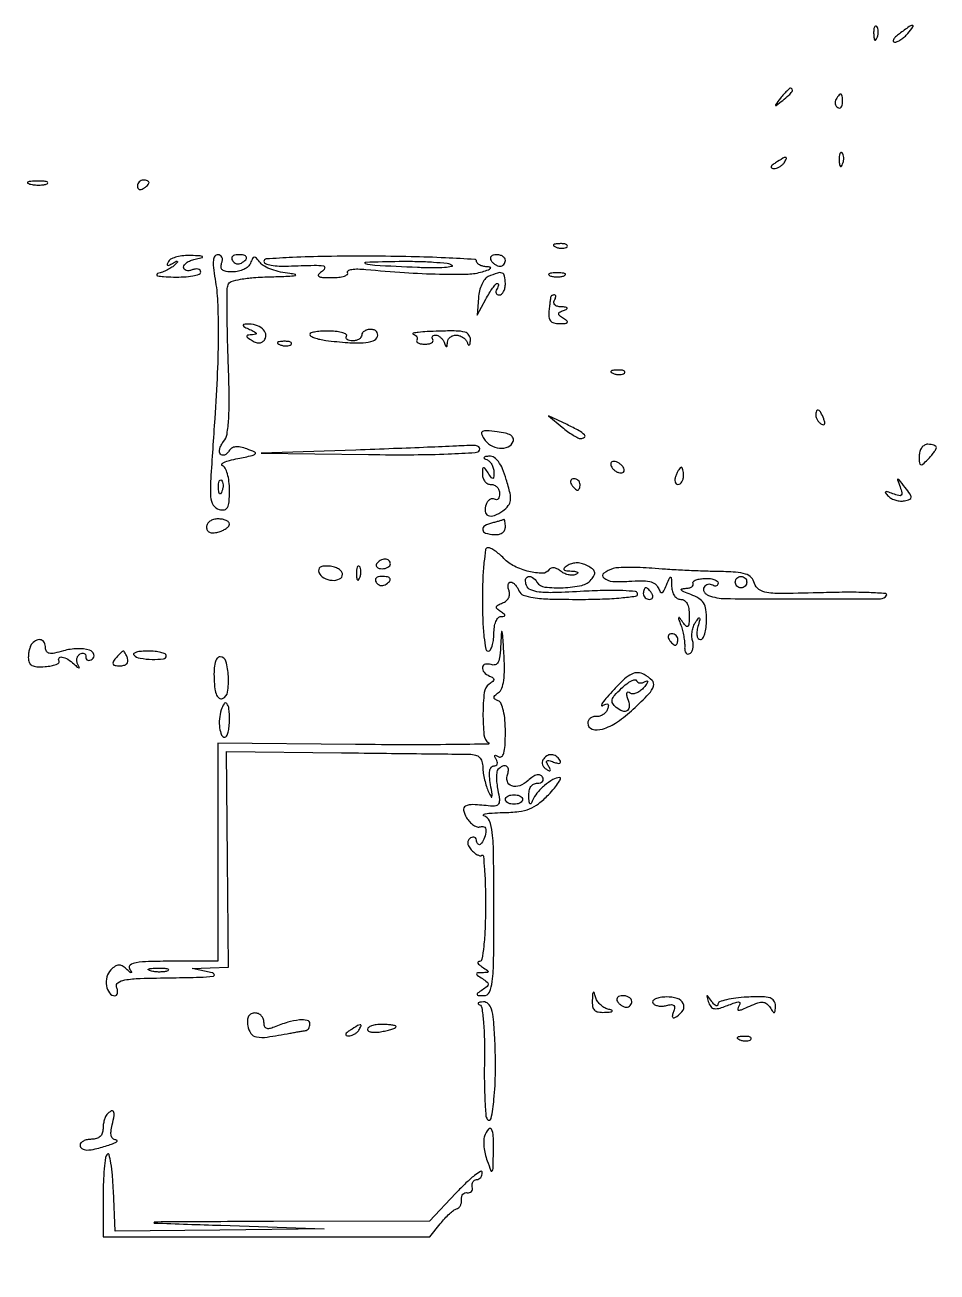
# Model space of a CAD drawing. Extents: x 73 to 574, y 12 to 350.
# Drawn here: x 166.4 to 325.1, y 132.9 to 350 of the extents above; entities that cross this region are included whole.
import ezdxf

# ---------------------------------------------------------------- set-up
doc = ezdxf.new("R2010")
doc.units = 0
doc.header["$MEASUREMENT"] = 0

msp = doc.modelspace()

# ---------------------------------------------------------------- linework, layer by layer
msp.add_lwpolyline([(447.55126, 36.887076, -0.000003), (421.853007, 36.721675, -0.000138)], format="xyb")
for points in [[(314.078947, 348.416667, 0.018894), (314.137993, 347.670344, 0.168741), (314.279315, 347.37858, 0.470617), (314.461564, 347.395823, 0.054073), (314.683114, 347.8125, 0.051402), (314.839148, 348.359369, 0.05415), (314.876576, 348.916927, 0.060344), (314.797407, 349.402231, 0.126455), (314.604167, 349.729167, 0.296942), (314.385309, 349.77538, 0.208169), (314.200665, 349.592839, 0.077125), (314.089945, 349.112848, 0.028489)], [(318.55887, 348.468197, 0.02471), (317.88326, 347.902629, 0.072188), (317.501874, 347.431283, 0.229769), (317.477506, 347.143477, 0.310313), (317.686426, 347, 0.103938), (318.183912, 347.104545, 0.040259), (318.806871, 347.440625, 0.037668), (319.444721, 347.926037, 0.038084), (320, 348.5, 0.014927), (320.919396, 349.677627, 0.622044), (320.804062, 349.899208, 0.15118), (320.250767, 349.714529, 0.00633)], [(297.872445, 337.25, 0.001576), (296.99236, 336.120493, 0.377591), (297, 336, 0.377591), (297.120493, 335.99236, 0.001576), (298.25, 336.872445, 0.017685), (299.306759, 337.76332, 0.065617), (299.869516, 338.426111, 0.241985), (299.90695, 338.806605, 0.307699), (299.622445, 339, 0.184603), (299.410139, 338.91885, 0.013803), (298.952641, 338.485937, 0.017649), (298.425681, 337.920402, 0.012436)], [(307.542705, 337.069098, 0.090093), (307.387618, 336.673795, 0.095385), (307.385962, 336.257398, 0.099739), (307.536973, 335.88478, 0.108766), (307.817021, 335.613087, 0.158515), (308.139071, 335.534562, 0.191218), (308.417083, 335.669932, 0.126631), (308.605052, 336.024148, 0.059057), (308.666667, 336.543989, 0.019984), (308.623697, 337.618676, 0.269722), (308.40792, 337.929499, 0.350126), (308.086603, 337.852054, 0.02679)], [(297, 326, 0.027275), (296.445888, 325.597454, 0.147021), (296.239151, 325.292684, 0.37991), (296.327599, 325.095709, 0.102799), (296.690983, 325.015313, 0.074131), (297.192374, 325.083483, 0.053889), (297.713662, 325.298248, 0.054031), (298.175433, 325.618541, 0.075854), (298.5, 326, 0.034464), (298.886554, 326.734105, 0.541951), (298.758161, 326.931144, 0.136158), (298.281145, 326.798791, 0.008108)], [(308.078947, 326.416667, 0.018894), (308.137993, 325.670344, 0.168741), (308.279315, 325.37858, 0.470617), (308.461564, 325.395823, 0.054073), (308.683114, 325.8125, 0.051402), (308.839148, 326.359369, 0.05415), (308.876576, 326.916927, 0.060344), (308.797407, 327.402231, 0.126455), (308.604167, 327.729167, 0.296942), (308.385309, 327.77538, 0.208169), (308.200665, 327.592839, 0.077125), (308.089945, 327.112848, 0.028489)], [(167.269032, 322.307009, 0.037336), (168.036634, 322.167106, 0.029507), (168.880008, 322.127736, 0.030339), (169.671085, 322.185595, 0.06278), (170.269032, 322.344063, 0.31318), (170.386009, 322.52287, 0.333666), (170.257153, 322.684921, 0.052471), (169.580113, 322.787295, 0.014395), (168.5, 322.805051, 0.012823), (167.431793, 322.764444, 0.080377), (166.900903, 322.643467, 0.597527), (166.883358, 322.48334, 0.087174)], [(186, 321.940983, 0.108972), (186.078288, 321.586039, 0.182303), (186.29375, 321.3746, 0.161196), (186.6179, 321.343488, 0.082592), (187, 321.5, 0.029505), (187.382774, 321.768994, 0.035638), (187.70625, 322.066025, 0.038439), (187.934461, 322.34829, 0.151918), (188, 322.559017, 0.210953), (187.92554, 322.727648, 0.081139), (187.70625, 322.870461, 0.061769), (187.382849, 322.967655, 0.042167), (187, 323, 0.105053), (186.618444, 322.918938, 0.099167), (186.29375, 322.688914, 0.09642), (186.076123, 322.345238, 0.093332)], [(258.8125, 311.316886, 0.051402), (259.359369, 311.160852, 0.05415), (259.916927, 311.123424, 0.060344), (260.402231, 311.202593, 0.126455), (260.729167, 311.395833, 0.296942), (260.77538, 311.614691, 0.208169), (260.592839, 311.799335, 0.077125), (260.112848, 311.910055, 0.028489), (259.416667, 311.921053, 0.018894), (258.670344, 311.862007, 0.168741), (258.37858, 311.720685, 0.470617), (258.395823, 311.538436, 0.054073)], [(191.404508, 308.845492, 0.035175), (191.151407, 308.363165, 0.396831), (191.217691, 308.177327, 0.231975), (191.480387, 308.172925, 0.019824), (192.095492, 308.492196, -0.007879), (192.74624, 308.849949, -0.265393), (192.916808, 308.844501, -0.463519), (192.935556, 308.722078, -0.011268), (192.5, 308.243769, -0.057759), (191.97508, 307.806795, -0.026764), (191.20625, 307.361149, -0.026082), (190.339049, 306.974245, -0.032874), (189.5, 306.713066, 0.330947), (189.342225, 306.524047, 0.368813), (189.482812, 306.33924, 0.037507), (190.54025, 306.191498, 0.009856), (192.25, 306.116001, 0.019198), (194.07078, 306.141447, 0.031321), (195.604688, 306.318606, 0.032948), (196.729355, 306.597982, 0.326249), (197, 306.968615, 0.184534), (196.877514, 307.289193, 0.147206), (196.559375, 307.483616, 0.100118), (196.074366, 307.511135, 0.055937), (195.5, 307.361626, -0.060408), (194.925859, 307.217627, -0.106335), (194.440625, 307.259853, -0.1502), (194.121942, 307.476405, -0.17057), (194, 307.82346, -0.182978), (194.162415, 308.252412, -0.067082), (194.660937, 308.683453, -0.055225), (195.388892, 309.051973, -0.042027), (196.25, 309.294267, 0.012726), (197.261499, 309.515925, 0.668154), (197.283686, 309.661201, 0.121714), (196.894299, 309.782528, 0.004291), (195.309017, 309.863818, 0.034273), (194.035215, 309.830861, 0.040206), (192.845787, 309.62086, 0.044378), (191.89596, 309.280781, 0.147226)], [(199.493482, 305.75, -0.032481), (199.921855, 301.85456, -0.011745), (200.039363, 296.286097, -0.010228), (199.883356, 289.458263, -0.006457), (199.435524, 281.5, 0.001296), (198.733558, 270.965254, 0.028259), (198.710541, 267.871252, 0.127887), (199.162529, 266.427792, 0.191586), (200.213606, 265.654392, 0.103016), (201.12067, 265.608572, 0.235936), (201.663731, 265.994822, 0.107177), (201.936284, 266.958506, 0.015523), (202, 269.010286, 0.029601), (201.91002, 270.528832, 0.041497), (201.638491, 271.859332, 0.048093), (201.239201, 272.857942, 0.188452), (200.75, 273.288543, -0.487928), (200.670258, 273.534374, -0.138172), (201.030204, 273.838767, -0.042468), (202.020001, 274.191661, -0.015852), (203.459204, 274.522415, 0.004131), (205.954022, 275.034518, 0.151061), (206.457545, 275.316546, 0.516894), (206.396968, 275.625245, 0.017144), (205.03755, 276.181813, 0.035642), (203.916495, 276.507894, 0.082448), (203.043407, 276.549207, 0.112868), (202.378298, 276.312417, 0.113081), (201.882719, 275.810235, -0.065001), (201.534908, 275.383101, -0.099452), (201.131394, 275.130495, -0.129072), (200.738485, 275.089344, -0.159591), (200.411872, 275.254794, -0.181679), (200.239502, 275.634683, -0.079335), (200.291037, 276.194389, -0.063474), (200.546822, 276.840535, -0.047288), (200.979107, 277.474826, 0.13448), (201.568701, 278.776278, 0.024744), (201.856958, 281.421718, 0.018307), (201.944943, 285.340916, 0.005595), (201.794638, 291.268082, -0.003447), (201.652566, 296.058669, -0.00498), (201.598357, 300.295419, -0.002677), (201.607369, 303.873259, -0.078631), (201.756363, 304.76909, -0.236766), (202.308801, 305.32007, -0.034144), (203.898877, 305.727515, -0.028024), (206.206075, 306.021062, -0.011767), (209.333333, 306.168103, 0.004038), (212.17479, 306.257721, 0.033181), (213.462347, 306.394641, 0.810186), (213.468135, 306.552402, 0.037565), (212.5, 306.71912, -0.030786), (210.885773, 306.974641, -0.032362), (209.342553, 307.423825, -0.034228), (208.073522, 307.98503, -0.108581), (207.368267, 308.580407, 0.019281), (206.699106, 309.388014, 0.220994), (206.329298, 309.546691, 0.272193), (206.019098, 309.351699, 0.027931), (205.649652, 308.52939, -0.122106), (205.241033, 307.944019, -0.064683), (204.500791, 307.449258, -0.058391), (203.562487, 307.113805, -0.056736), (202.56277, 307, -0.032331), (201.405341, 307.07492, -0.133997), (200.764909, 307.34244, -0.22064), (200.524785, 307.810071, -0.101968), (200.638374, 308.5, 0.072361), (200.768764, 309.077833, 0.123503), (200.68636, 309.562845, 0.154797), (200.406471, 309.881185, 0.136445), (199.979181, 310, 0.241367), (199.45939, 309.733557, 0.128109), (199.191951, 309.041199, 0.05783), (199.194136, 307.787569, 0.014299)], [(202.510081, 308.983688, 0.090427), (202.820631, 308.639411, 0.095498), (203.22714, 308.434921, 0.099685), (203.665803, 308.401101, 0.108373), (204.069098, 308.542705, 0.050477), (204.838655, 309.13314, 0.315493), (204.933879, 309.592818, 0.25701), (204.519563, 309.914842, 0.039415), (203.440983, 310, 0.067432), (202.890269, 309.925389, 0.140899), (202.524436, 309.701458, 0.190788), (202.397824, 309.36964, 0.136093)], [(208, 308.824307, 0.315822), (208.258302, 308.45616, 0.039894), (209.248437, 308.184884, 0.03521), (210.620983, 308.023169, 0.021619), (212.25, 308.017208, -0.003556), (216.739439, 308.162984, -0.050152), (218.343633, 308.042648, -0.494211), (218.554963, 307.634422, -0.140091), (218, 307, 0.076039), (217.481508, 306.540159, 0.472557), (217.539651, 306.236882, 0.11317), (218.178321, 306.057997, 0.010771), (219.809017, 306.015313, 0.025933), (221.039727, 306.073479, 0.0535), (221.981733, 306.270305, 0.098399), (222.504909, 306.562292, 0.370466), (222.558791, 306.904874, -0.428273), (222.641532, 307.221368, -0.085156), (223.259223, 307.43703, -0.045171), (224.341475, 307.519142, -0.020965), (225.749774, 307.439518, 0.008329), (232.463997, 306.889435, 0.011352), (238.532271, 306.632071, 0.010728), (243.507794, 306.640887, 0.068058), (246, 307.040863, 0.011234), (247.057689, 307.388448, 0.129041), (247.416875, 307.632412, 0.564213), (247.359639, 307.811163, 0.044187), (246.75, 307.90032, -0.045693), (246.080238, 308.000327, -0.063362), (245.514062, 308.21739, -0.080678), (245.130474, 308.511219, -0.191316), (245, 308.839729, 0.397723), (244.677297, 309.181245, 0.002007), (239.565625, 309.450444, 0.007084), (233.593694, 309.65616, 0.004254), (226.5, 309.739565, 0.004029), (218.797547, 309.702523, 0.009142), (212.976412, 309.521135, 0.004015), (208.406405, 309.25824, 0.395159)], [(240.703113, 308.204648, -0.671236), (240.654533, 307.934182, -0.034442), (239.436898, 307.760233, -0.020334), (237.38714, 307.693843, -0.009225), (234.703113, 307.765619, -0.001811), (227.313916, 308.126555, -0.068502), (225.678743, 308.439709, -0.836604), (225.720877, 308.721261, -0.003453), (231.5, 308.848505, -0.009058), (234.651872, 308.839024, -0.012181), (237.503415, 308.709231, -0.009338), (239.858804, 308.50018, -0.115257)], [(247.5, 309, 0.06081), (247.806203, 308.617485, 0.051032), (248.2129, 308.29375, 0.053229), (248.653442, 308.073302, 0.089642), (249.059017, 308, 0.105429), (249.418051, 308.076556, 0.099231), (249.723586, 308.29375, 0.096318), (249.928382, 308.618268, 0.092995), (250, 309, 0.153634), (249.879982, 309.381379, 0.097988), (249.542039, 309.70625, 0.080552), (249.037096, 309.925455, 0.062283), (248.440983, 310, 0.066118), (247.889346, 309.926733, 0.138808), (247.521475, 309.70625, 0.191142), (247.392057, 309.379648, 0.139169)], [(247, 306.179715, 0.126794), (246.410591, 305.705314, 0.052386), (245.883562, 304.818416, 0.047319), (245.491112, 303.698036, 0.044453), (245.305742, 302.5), (245.111484, 299.5), (246.587679, 302.25, -0.013892), (247.191548, 303.303621, -0.020343), (247.785072, 304.192187, -0.016402), (248.313982, 304.870348, -0.222469), (248.590954, 305, -0.271195), (248.737211, 304.914375, -0.151698), (248.781657, 304.70625, -0.079094), (248.69982, 304.38382, -0.036805), (248.5, 304, 0.082592), (248.343488, 303.6179, 0.161196), (248.3746, 303.29375, 0.182303), (248.586039, 303.078288, 0.108972), (248.940983, 303, 0.182172), (249.345219, 303.152336, 0.09101), (249.688914, 303.5875, 0.070927), (249.92177, 304.234725, 0.050979), (250, 305, 0.050412), (249.871686, 306.269411, 0.253919), (249.428657, 306.79667, 0.177347), (248.609689, 306.816018, 0.024515)], [(257.75, 306.337719, 0.057986), (258.320008, 306.181385, 0.037979), (259, 306.12966, 0.037979), (259.679992, 306.181385, 0.057986), (260.25, 306.337719, 0.174857), (260.459382, 306.525001, 0.447206), (260.398438, 306.693942, 0.078554), (259.89144, 306.810911, 0.017491), (259, 306.842105, 0.017491), (258.10856, 306.810911, 0.078554), (257.601562, 306.693942, 0.447206), (257.540618, 306.525001, 0.174857)], [(257.916667, 302.75, 0.045536), (257.874711, 302.571408, 0.001839), (257.784508, 301.9125, 0.003211), (257.685448, 301.130172, 0.002268), (257.583786, 300.25, 0.048523), (257.569109, 299.161967, 0.152049), (257.840807, 298.491993, 0.16473), (258.427807, 298.126248, 0.05958), (259.417119, 298.015313, 0.015042), (260.425348, 298.053073, 0.207177), (260.743142, 298.216944, 0.410289), (260.719909, 298.467231, 0.033717), (260.136847, 298.894262, -0.022213), (259.426195, 299.390051, -0.233412), (259.273695, 299.69893, -0.275386), (259.436975, 299.972905, -0.029355), (260.136847, 300.300002, 0.028247), (260.681779, 300.553215, 0.453181), (260.722535, 300.728591, 0.215275), (260.488828, 300.863667, 0.014095), (259.690983, 300.921053, -0.056904), (259.042692, 301.023878, -0.116801), (258.594912, 301.270559, -0.179435), (258.416012, 301.614511, -0.171169), (258.5, 302, 0.039193), (258.69748, 302.383783, 0.084685), (258.772275, 302.70625, 0.160287), (258.717196, 302.914201, 0.253746), (258.559017, 303, 0.041867), (258.338955, 302.981541, 0.050991), (258.139732, 302.926562, 0.059298), (257.988427, 302.845933, 0.161629)], [(205.5, 297, -0.014773), (206.360658, 296.599645, -0.156051), (206.634175, 296.332, -0.482552), (206.551391, 296.142846, -0.05056), (206, 296.054972, 0.014524), (205.153238, 295.981929, 0.373485), (205.00921, 295.824451, 0.254286), (205.1261, 295.59552, 0.009199), (205.973607, 295.037474, 0.057254), (206.657539, 294.707506, 0.111317), (207.256864, 294.639243, 0.131273), (207.761876, 294.834751, 0.097003), (208.17082, 295.276393, 0.20474), (208.313784, 296.224402, 0.156931), (207.746325, 297.118459, 0.10894), (206.539914, 297.741792, 0.074264), (205, 297.914402, 0.051935), (204.464625, 297.838733, 0.491407), (204.384577, 297.656114, 0.152377), (204.658129, 297.391929, 0.014925)], [(216, 296.119131, 0.270533), (216.167103, 295.832894, 0.038629), (216.807813, 295.533806, 0.03519), (217.696323, 295.269465, 0.022999), (218.75, 295.085523, 0.012613), (222.613969, 294.691529, 0.037564), (225.272654, 294.688078, 0.058953), (226.994849, 295.022084, 0.237101), (227.738155, 295.75, 0.125745), (227.776334, 296.225758, 0.144937), (227.575687, 296.632812, 0.125127), (227.155725, 296.905561, 0.081941), (226.583333, 297, 0.061282), (225.977885, 296.925514, 0.079792), (225.465104, 296.70625, 0.097575), (225.121837, 296.381393, 0.155847), (225, 296, -0.153634), (224.879982, 295.618621, -0.097988), (224.542039, 295.29375, -0.080552), (224.037096, 295.074545, -0.062283), (223.440983, 295, -0.051178), (222.878795, 295.057694, -0.111218), (222.485815, 295.236052, -0.186029), (222.322325, 295.499531, -0.18742), (222.378606, 295.80358, 0.402972), (222.310746, 296.118011, 0.073838), (221.719556, 296.399732, 0.044738), (220.721787, 296.61018, 0.022533), (219.437623, 296.704603, 0.018695), (218.119873, 296.692681, 0.030575), (217.009802, 296.572815, 0.031688), (216.19318, 296.379843, 0.330112)], [(233.961742, 296.179419, -0.073011), (234.330879, 295.993063, -0.106864), (234.576674, 295.726348, -0.130574), (234.661266, 295.42306, -0.142426), (234.579649, 295.128876, 0.273956), (234.574678, 294.864227, 0.150296), (234.818343, 294.634286, 0.078248), (235.319411, 294.478246, 0.036445), (236, 294.428571, 0.041231), (236.6766, 294.484461, 0.0894), (237.166151, 294.659375, 0.166626), (237.392066, 294.917425, 0.240072), (237.367564, 295.214286, -0.101891), (237.258073, 295.51378, -0.178126), (237.311218, 295.769196, -0.166939), (237.521941, 295.940394, -0.088088), (237.85765, 296, -0.111184), (238.268252, 295.907552, -0.064692), (238.69489, 295.632812, -0.05974), (239.072143, 295.227966, -0.061896), (239.337719, 294.75, 0.009076), (239.617987, 294.090194, 0.295955), (239.757018, 294, 0.382689), (239.864758, 294.096611, 0.011437), (239.921053, 294.75, -0.110032), (240.05939, 295.227027, -0.093567), (240.392955, 295.632812, -0.088627), (240.869669, 295.905373, -0.085859), (241.416667, 296, -0.080074), (241.995939, 295.906632, -0.064399), (242.565351, 295.632812, -0.065245), (243.039141, 295.227909, -0.087674), (243.337719, 294.75, 0.041259), (243.555593, 294.316803, 0.43881), (243.728345, 294.282628, 0.206284), (243.863628, 294.512347, 0.019581), (243.921053, 295.17685, 0.172613), (243.668193, 296.009559, 0.167479), (242.94303, 296.508069, 0.064971), (241.451575, 296.719182, 0.010017), (238.455511, 296.691679, 0.006418), (236.397052, 296.60507, 0.014655), (234.848365, 296.474369, 0.027162), (233.96902, 296.325402, 0.759304)], [(210.8125, 294.316886, 0.051402), (211.359369, 294.160852, 0.05415), (211.916927, 294.123424, 0.060344), (212.402231, 294.202593, 0.126455), (212.729167, 294.395833, 0.296942), (212.77538, 294.614691, 0.208169), (212.592839, 294.799335, 0.077125), (212.112848, 294.910055, 0.028489), (211.416667, 294.921053, 0.018894), (210.670344, 294.862007, 0.168741), (210.37858, 294.720685, 0.470617), (210.395823, 294.538436, 0.054073)], [(268.8125, 289.316886, 0.051402), (269.359369, 289.160852, 0.05415), (269.916927, 289.123424, 0.060344), (270.402231, 289.202593, 0.126455), (270.729167, 289.395833, 0.296942), (270.77538, 289.614691, 0.208169), (270.592839, 289.799335, 0.077125), (270.112848, 289.910055, 0.028489), (269.416667, 289.921053, 0.018894), (268.670344, 289.862007, 0.168741), (268.37858, 289.720685, 0.470617), (268.395823, 289.538436, 0.054073)], [(304, 282.059017, 0.088797), (304.072509, 281.65395, 0.053277), (304.290385, 281.21498, 0.051183), (304.610411, 280.810572, 0.061454), (304.988546, 280.507079, 0.1144), (305.325929, 280.393111, 0.32948), (305.525685, 280.512472, 0.155351), (305.556862, 280.868281, 0.036408), (305.381557, 281.448062, 0.029964), (304.894727, 282.51997, 0.168622), (304.441482, 282.942608, 0.444011), (304.117673, 282.798253, 0.079093)], [(259.860784, 279.989413, 0.017046), (260.829832, 279.22774, 0.020695), (261.789295, 278.58439, 0.01976), (262.627518, 278.115771, 0.118109), (263.110784, 278, 0.16251), (263.748942, 278.21304, 0.452642), (263.780565, 278.626729, 0.074658), (262.813589, 279.35871, 0.012683), (260.75, 280.416172), (257.5, 281.978827)], [(246.239086, 277.98877, 0.119502), (247.403682, 276.848892, 0.109192), (249.000356, 276.321058, 0.129033), (250.473459, 276.551077, 0.200849), (251.348974, 277.467028, 0.190943), (251.342355, 278.072189, 0.159208), (250.923294, 278.565651, 0.082818), (250.011578, 278.935871, 0.026069), (248.555902, 279.183267, 0.011526), (246.721747, 279.354647, 0.137392), (246.03045, 279.212385, 0.365468), (245.861643, 278.806332, 0.062949)], [(224, 276), (207.5, 275.424603), (226.190983, 275.212302, 0.004054), (234.059154, 275.186722, 0.008979), (240.057782, 275.323598, 0.004492), (244.758721, 275.557688, 0.244315), (245.5, 276, 0.274523), (245.506662, 276.375739, 0.178756), (245.165007, 276.662872, 0.077333), (244.407623, 276.809137, 0.027969), (243.309017, 276.787698, -0.008057), (241.46886, 276.678411, -0.000609), (236.478274, 276.468738, -0.00084), (230.524453, 276.235869, -0.000639)], [(322, 274.928571, 0.015801), (322.037548, 273.740721, 0.293958), (322.25, 273.452381, 0.279599), (322.610465, 273.518457, 0.014708), (323.5, 274.357143, 0.017569), (324.074343, 274.973333, 0.0221), (324.559375, 275.584375, 0.020956), (324.914185, 276.120258, 0.136573), (325, 276.428571, 0.234203), (324.891466, 276.647571, 0.071771), (324.559375, 276.832143, 0.0548), (324.074476, 276.958278, 0.036265), (323.5, 277, 0.132005), (322.916559, 276.843234, 0.105152), (322.431034, 276.404762, 0.089445), (322.10974, 275.736782, 0.067581)], [(246.75, 274.337719, -0.101835), (247.22689, 274.020829, -0.066156), (247.628314, 273.491913, -0.062607), (247.897213, 272.841521, -0.069154), (247.984687, 272.166667, -0.012172), (247.953108, 271.225188, -0.349595), (247.801782, 271.056263, -0.289012), (247.571905, 271.152107, -0.009837), (247, 272, 0.011213), (246.436556, 272.830411, 0.309569), (246.201904, 272.916542, 0.327416), (246.047261, 272.728916, 0.011938), (246.015313, 271.75, 0.08452), (246.123084, 271.081711, 0.094034), (246.445123, 270.514063, 0.101436), (246.929049, 270.13455, 0.116238), (247.5, 270, -0.103052), (248.072373, 269.880765, -0.098802), (248.559375, 269.542039, -0.09695), (248.885705, 269.036055, -0.095165), (249, 268.440983, -0.057951), (248.935179, 267.883585, -0.124582), (248.737031, 267.502451, -0.190884), (248.44402, 267.354993, -0.162044), (248.104785, 267.435239, 0.157124), (247.719764, 267.530226, 0.122649), (247.307713, 267.396458, 0.09637), (246.929702, 267.044212, 0.065622), (246.648459, 266.526281, 0.112056), (246.469684, 265.286632, 0.28851), (246.988525, 264.592269, 0.1902), (248.093716, 264.601772, 0.061794), (249.547259, 265.410898, 0.062613), (250.504069, 266.31383, 0.145695), (250.884202, 267.21307, 0.087005), (250.804873, 268.47094, 0.013636), (250.154439, 270.878865, 0.024488), (249.502519, 272.721448, 0.060209), (248.803548, 273.973094, 0.091234), (248.043663, 274.694255, 0.157133), (247.209858, 274.921053, 0.020237), (246.544478, 274.863282, 0.196507), (246.303158, 274.726663, 0.444098), (246.332775, 274.55233, 0.04581)], [(268.5, 273, 0.064269), (268.810561, 272.617474, 0.051777), (269.230237, 272.29375, 0.053414), (269.689814, 272.073533, 0.085235), (270.118034, 272, 0.117858), (270.449529, 272.079239, 0.186277), (270.642737, 272.29375, 0.154201), (270.661825, 272.617617, 0.076764), (270.5, 273, 0.064269), (270.189439, 273.382526, 0.051777), (269.769763, 273.70625, 0.053414), (269.310186, 273.926467, 0.085235), (268.881966, 274, 0.117858), (268.550471, 273.920761, 0.186277), (268.357263, 273.70625, 0.154201), (268.338175, 273.382383, 0.076764)], [(279.638374, 271.5, 0.055937), (279.488865, 270.925634, 0.100118), (279.516384, 270.440625, 0.147206), (279.710807, 270.122486, 0.184534), (280.031385, 270, 0.152681), (280.400789, 270.115494, 0.098158), (280.715469, 270.440625, 0.08088), (280.92777, 270.926468, 0.062722), (281, 271.5, 0.024748), (280.971531, 272.074824, 0.039339), (280.884553, 272.559375, 0.046727), (280.758929, 272.903916, 0.289661), (280.606989, 273, 0.222225), (280.420671, 272.912889, 0.030693), (280.160341, 272.559375, 0.030395), (279.887494, 272.074558, 0.02136)], [(200.683114, 268.8125, -0.054073), (200.461564, 268.395823, -0.470617), (200.279315, 268.37858, -0.168741), (200.137993, 268.670344, -0.018894), (200.078947, 269.416667, -0.028489), (200.089945, 270.112848, -0.077125), (200.200665, 270.592839, -0.208169), (200.385309, 270.77538, -0.296942), (200.604167, 270.729167, -0.126455), (200.797407, 270.402231, -0.060344), (200.876576, 269.916927, -0.05415), (200.839148, 269.359369, -0.051402)], [(261.5, 270, 0.029505), (261.768994, 269.617226, 0.035638), (262.066025, 269.29375, 0.038439), (262.34829, 269.065539, 0.151918), (262.559017, 269, 0.210953), (262.727648, 269.07446, 0.081139), (262.870461, 269.29375, 0.061769), (262.967655, 269.617151, 0.042167), (263, 270, 0.105053), (262.918938, 270.381556, 0.099167), (262.688914, 270.70625, 0.09642), (262.345238, 270.923877, 0.093332), (261.940983, 271, 0.108972), (261.586039, 270.921712, 0.182303), (261.3746, 270.70625, 0.161196), (261.343488, 270.3821, 0.082592)], [(318.671155, 269.576391, -0.025586), (318.971049, 268.559599, -0.267182), (318.852744, 268.158058, -0.262448), (318.44358, 268.054108, -0.024873), (317.423609, 268.385637, 0.009396), (316.457915, 268.73291, 0.208083), (316.166946, 268.708442, 0.476146), (316.132013, 268.524645, 0.020111), (316.64378, 267.965465, 0.075422), (317.203671, 267.54959, 0.051788), (317.938123, 267.252126, 0.051393), (318.725597, 267.109933, 0.070265), (319.443895, 267.15622, 0.040285), (320.341708, 267.419428, 0.298644), (320.589757, 267.763471, 0.16479), (320.436059, 268.293182, 0.012768), (319.547661, 269.5, 0.001837), (318.511539, 270.824641, 0.206982), (318.319928, 270.928112, 0.540289), (318.241226, 270.828162, 0.003569)], [(198, 262.59362, 0.121219), (198.138214, 262.031896, 0.169691), (198.512551, 261.681695, 0.120594), (199.136109, 261.570873, 0.047946), (200, 261.710251, 0.038887), (200.765484, 261.975456, 0.050447), (201.4125, 262.339118, 0.059916), (201.858742, 262.740524, 0.181596), (202, 263.116631, 0.2107), (201.851041, 263.454424, 0.081235), (201.4125, 263.74051, 0.061847), (200.765695, 263.935204, 0.042236), (200, 264, 0.068582), (199.235563, 263.894652, 0.084945), (198.5875, 263.586876, 0.099857), (198.154167, 263.129927, 0.140877)], [(247.75, 263.310674, 0.05762), (246.406003, 262.788268, 0.311297), (246.062393, 262.130478, 0.296534), (246.553256, 261.546215, 0.055136), (248, 261.274953, 0.066491), (248.784454, 261.320189, 0.095658), (249.428453, 261.578251, 0.115555), (249.848125, 262.012052, 0.135509), (250, 262.562149, 0.016405), (249.982167, 263.105526, 0.030336), (249.926562, 263.543556, 0.036419), (249.84706, 263.842743, 0.444387), (249.75, 263.883999, -0.036526), (249.578204, 263.819055, -0.002306), (249.059375, 263.667734, -0.003384), (248.43853, 263.4943, -0.002507)], [(246, 250, 0.009164), (246.066717, 246.360273, 0.018502), (246.277778, 243.5, 0.014491), (246.579235, 241.35519, 0.365646), (247, 241, 0.254951), (247.384262, 241.209557, 0.06271), (247.70625, 241.88125, 0.048861), (247.927234, 242.850749, 0.031626), (248, 244, -0.036984), (248.087847, 245.186005, -0.061356), (248.355443, 246.151292, -0.084273), (248.757791, 246.791431, -0.210338), (249.25, 247.015313, 0.032399), (249.812669, 247.058739, 0.401179), (249.933573, 247.212623, 0.214916), (249.799417, 247.446669, 0.015488), (249.166154, 247.876149, -0.039533), (248.550371, 248.338466, -0.276868), (248.441318, 248.681778, -0.219706), (248.690127, 248.998963, -0.026675), (249.519908, 249.369266, 0.080208), (250.147925, 249.734269, 0.101261), (250.570801, 250.254635, 0.108441), (250.737487, 250.869978, 0.1041), (250.635139, 251.508429, -0.04947), (250.478496, 252.079867, -0.090304), (250.484006, 252.561851, -0.139987), (250.644394, 252.877817, -0.20868), (250.924396, 253, -0.142471), (251.296202, 252.891862, -0.060245), (251.702003, 252.559375, -0.052856), (252.077603, 252.073834, -0.046632), (252.361626, 251.5, 0.213799), (253.122924, 250.742144, 0.055405), (254.839278, 250.301728, 0.029224), (257.76027, 250.061514, 0.005905), (262.968615, 250, 0.008406), (266.921158, 250.066454, 0.015421), (270.134733, 250.273898, 0.009711), (272.655069, 250.564317, 0.375447), (273, 250.958925, 0.384736), (272.646129, 251.35074, 0.0136), (270.441199, 251.515279, 0.01748), (267.478741, 251.551809, 0.00808), (263.628679, 251.402402, -0.00548), (258.500709, 251.176684, -0.034285), (255.878744, 251.269841, -0.077857), (254.405646, 251.660864, -0.199986), (253.660064, 252.443476, -0.116863), (253.526815, 253.433883, -0.303358), (253.962388, 253.963783, -0.238166), (254.743038, 253.826643, -0.094203), (255.5, 253, 0.231204), (256.868462, 252.1367, 0.038497), (260.067856, 252.036146, 0.039827), (263.300021, 252.442773, 0.169936), (264.942122, 253.430261, 0.052992), (265.453394, 254.199108, 0.190851), (265.513253, 254.773789, 0.16524), (265.16139, 255.287112, 0.037762), (264.260685, 255.860486, 0.054269), (263.390937, 256.210868, 0.0623), (262.505986, 256.3447, 0.066864), (261.670723, 256.254246, 0.080848), (260.946118, 255.945537, 0.022275), (260.239618, 255.453183, 0.370584), (260.184906, 255.193728, 0.246581), (260.45568, 255.014258, 0.013678), (261.5, 254.936365, -0.02243), (262.222635, 254.869733, -0.143077), (262.555087, 254.72086, -0.459567), (262.555834, 254.533507, -0.083008), (262.216378, 254.326512, -0.096766), (261.623798, 254.213153, -0.056979), (260.905223, 254.298159, -0.054014), (260.177581, 254.555153, -0.061399), (259.555405, 254.954018, 0.054438), (258.972567, 255.339179, 0.089745), (258.409405, 255.51103, 0.120937), (257.939577, 255.452693, 0.164711), (257.612895, 255.182668, -0.263728), (256.452189, 254.546296, -0.057122), (254.096573, 254.85025, -0.054371), (251.564924, 255.777472, -0.086714), (249.711045, 257.136871, 0.024548), (248.955611, 257.850028, 0.028024), (248.165288, 258.452706, 0.028889), (247.446821, 258.881138, 0.120565), (246.961045, 259, 0.370224), (246.570335, 258.664748, 0.011528), (246.276696, 256.408798, 0.01703), (246.06734, 253.519124, 0.009567)], [(227.603006, 256.166667, 0.16277), (227.528782, 255.850897, 0.190804), (227.66697, 255.578125, 0.124167), (228.023273, 255.393656, 0.05773), (228.543989, 255.333333, 0.055286), (229.100961, 255.395108, 0.074868), (229.572297, 255.578125, 0.094314), (229.888458, 255.848724, 0.170324), (230, 256.166667, 0.112153), (229.927786, 256.484563, 0.100145), (229.723586, 256.755208, 0.094392), (229.418314, 256.936779, 0.087308), (229.059017, 257, 0.076861), (228.660916, 256.938439, 0.053298), (228.243158, 256.755208, 0.05288), (227.869696, 256.485481, 0.071639)], [(217.562936, 254.696588, 0.178299), (218.392733, 253.74914, 0.105208), (219.852158, 253.315271, 0.131233), (221.149953, 253.553648, 0.289766), (221.666667, 254.370389, 0.173914), (221.494194, 254.851249, 0.082955), (220.992076, 255.288539, 0.066745), (220.248807, 255.618393, 0.050495), (219.370187, 255.781434, 0.037065), (218.397549, 255.789681, 0.119312), (217.784206, 255.597854, 0.210131), (217.519424, 255.223761, 0.142991)], [(224.078947, 254.416667, 0.018894), (224.137993, 253.670344, 0.168741), (224.279315, 253.37858, 0.470617), (224.461564, 253.395823, 0.054073), (224.683114, 253.8125, 0.051402), (224.839148, 254.359369, 0.05415), (224.876576, 254.916927, 0.060344), (224.797407, 255.402231, 0.126455), (224.604167, 255.729167, 0.296942), (224.385309, 255.77538, 0.208169), (224.200665, 255.592839, 0.077125), (224.089945, 255.112848, 0.028489)], [(268.75, 255.352193, 0.088969), (267.137949, 254.563202, 0.493134), (267.119915, 253.739379, 0.153903), (268.670868, 253.136045, 0.036254), (271.486589, 253.155446, -0.017995), (273.662057, 253.249876, -0.057247), (275.106742, 253.094738, -0.094961), (276.042022, 252.68746, -0.145977), (276.593925, 252.006139, 0.037953), (276.95264, 251.294328, 0.353133), (277.25404, 251.184581, 0.19915), (277.571758, 251.464864, 0.016162), (278.03705, 252.5, -0.003632), (278.587581, 253.8117, -0.376179), (278.751516, 253.890192, -0.324095), (278.873728, 253.736219, -0.003212), (278.929715, 252.25, 0.059713), (279.064796, 251.359305, 0.085085), (279.404587, 250.636714, 0.103766), (279.903376, 250.167659, 0.137837), (280.5, 250, -0.145727), (281.136352, 249.810509, -0.124872), (281.611098, 249.294219, -0.086259), (281.898394, 248.435774, -0.039127), (281.984687, 247.25, -0.010777), (281.94505, 245.788909, -0.169192), (281.760892, 245.332985, -0.437962), (281.455944, 245.325022, -0.036945), (280.890355, 246, 0.005627), (280.298415, 246.80365, 0.508971), (280.171929, 246.801512, 0.241246), (280.144914, 246.6082, 0.003607), (280.539184, 245.5, -0.026226), (280.812711, 244.604948, -0.01806), (281.031785, 243.567089, -0.018251), (281.170299, 242.550458, -0.035038), (281.194037, 241.728387, 0.053861), (281.236351, 241.092422, 0.122406), (281.430405, 240.65513, 0.200047), (281.736319, 240.482138, 0.169947), (282.101198, 240.562544, 0.130934), (282.437317, 240.918435, 0.074053), (282.641316, 241.47971, 0.065503), (282.688425, 242.152041, 0.060205), (282.563506, 242.834157, -0.070144), (282.441797, 243.581991, -0.046423), (282.504062, 244.451284, -0.04608), (282.727399, 245.303237, -0.064833), (283.088335, 246, -0.012116), (283.625274, 246.733844, -0.541647), (283.783171, 246.721515, -0.190297), (283.818399, 246.43879, -0.005516), (283.498119, 245.25, 0.037798), (283.31609, 244.345716, 0.078622), (283.340361, 243.628753, 0.12858), (283.558264, 243.173619, 0.220609), (283.932612, 243, 0.264708), (284.343376, 243.233851, 0.058292), (284.686455, 244.003646, 0.046141), (284.922439, 245.107656, 0.0296), (285, 246.416667, 0.032714), (284.880541, 248.240532, 0.106815), (284.475289, 249.37306, 0.119936), (283.669315, 250.163406, 0.046708), (282.25, 250.837719, -0.011445), (281.062201, 251.30262, -0.11542), (280.634296, 251.611853, -0.548932), (280.696673, 251.821758, -0.058638), (281.309017, 251.921053, 0.041318), (281.96993, 252.004907, 0.086017), (282.450612, 252.197122, 0.155068), (282.676752, 252.459636, 0.243799), (282.654976, 252.75, -0.321666), (282.67555, 253.046394, -0.112306), (283.034129, 253.32205, -0.062198), (283.706366, 253.53552, -0.030842), (284.595959, 253.644213, -0.037746), (285.516723, 253.629903, -0.058472), (286.293813, 253.466053, -0.0791), (286.822275, 253.189255, -0.236897), (287, 252.835196, -0.114091), (286.926605, 252.517731, -0.184753), (286.726548, 252.33098, -0.157131), (286.424954, 252.308648, -0.079108), (286.069098, 252.457295, 0.09691), (285.670838, 252.607364, 0.097419), (285.246164, 252.59586, 0.09843), (284.860961, 252.424976, 0.101208), (284.574842, 252.121097, 0.13835), (284.464172, 251.73422, 0.124163), (284.564931, 251.328457, 0.104136), (284.869872, 250.964933, 0.07486), (285.332197, 250.702766, 0.089376), (288.32014, 250.133917, 0.002515), (301.457686, 250.070572, 0.001125), (315.241231, 250.104455, 0.258217), (316.322191, 250.709244, 0.566099), (316.164882, 251.015177, 0.006104), (313.297293, 251.168489, 0.011311), (309.703442, 251.235288, 0.006347), (305.335734, 251.16221, -0.00339), (298.30798, 251.003056, -0.037584), (295.505435, 251.169358, -0.118175), (294.093375, 251.716492, -0.179414), (293.346399, 252.78337, 0.126233), (292.78321, 253.797545, 0.128658), (291.804975, 254.40654, 0.060475), (290.060318, 254.724227, 0.01021), (286.667061, 254.856276, -0.004629), (283.941278, 254.93189, -0.003153), (280.842824, 255.066124, -0.003177), (277.854944, 255.233487, -0.006386), (275.5, 255.410632, 0.011673), (273.457426, 255.542578, 0.012456), (271.454687, 255.575131, 0.0121), (269.734993, 255.518609, 0.055214)], [(227.510081, 252.983688, 0.090427), (227.820631, 252.639411, 0.095498), (228.22714, 252.434921, 0.099685), (228.665803, 252.401101, 0.108373), (229.069098, 252.542705, 0.050477), (229.838655, 253.13314, 0.315493), (229.933879, 253.592818, 0.25701), (229.519563, 253.914842, 0.039415), (228.440983, 254, 0.067432), (227.890269, 253.925389, 0.140899), (227.524436, 253.701458, 0.190788), (227.397824, 253.36964, 0.136093)], [(274, 251, 0.105053), (274.081062, 250.618444, 0.099167), (274.311086, 250.29375, 0.09642), (274.654762, 250.076123, 0.093332), (275.059017, 250, 0.108972), (275.413961, 250.078288, 0.182303), (275.6254, 250.29375, 0.161196), (275.656512, 250.6179, 0.082592), (275.5, 251, 0.029505), (275.231006, 251.382774, 0.035638), (274.933975, 251.70625, 0.038439), (274.65171, 251.934461, 0.151918), (274.440983, 252, 0.210953), (274.272352, 251.92554, 0.081139), (274.129539, 251.70625, 0.061769), (274.032345, 251.382849, 0.042167)], [(292, 253, -0.099038), (291.923658, 252.618362, -0.097945), (291.70625, 252.29375, -0.097945), (291.381638, 252.076342, -0.099038), (291, 252, -0.099038), (290.618362, 252.076342, -0.097945), (290.29375, 252.29375, -0.097945), (290.076342, 252.618362, -0.099038), (290, 253, -0.099038), (290.076342, 253.381638, -0.097945), (290.29375, 253.70625, -0.097945), (290.618362, 253.923658, -0.099038), (291, 254, -0.099038), (291.381638, 253.923658, -0.097945), (291.70625, 253.70625, -0.097945), (291.923658, 253.381638, -0.099038)], [(249.189084, 242.281385, -0.014729), (249.0307, 240.152088, -0.0828), (248.728515, 239.055631, -0.211441), (248.226475, 238.615392, -0.168973), (247.5, 238.638374, 0.146299), (246.514229, 238.713309, 0.317701), (246.027239, 238.180927, 0.219764), (246.299772, 237.321213, 0.111888), (247.25, 236.659464, -0.049633), (247.815411, 236.361756, -0.267804), (247.964784, 236.063002, -0.198492), (247.795628, 235.714232, -0.028773), (247.163597, 235.213714, 0.214892), (246.32063, 233.791957, 0.026593), (246.104219, 230.107422, 0.026541), (246.279722, 226.421224, 0.216674), (247.107477, 225, -0.725496), (247.045429, 224.800207, -0.000805), (240.583126, 224.717482, -0.003377), (233.025646, 224.683954, -0.001934), (223.906417, 224.740364), (200, 224.980728), (200, 205.990364), (200, 187), (191.940983, 187, 0.006675), (187.934121, 186.94651, 0.035436), (185.753302, 186.733116, 0.100106), (184.735157, 186.340638, 0.398626), (184.587687, 185.75, -0.009548), (184.932307, 185.111415, -0.525565), (184.877624, 185.009388, -0.212308), (184.692909, 185.068026, -0.005111), (184.01099, 185.685714, 0.056562), (183.312553, 186.198423, 0.147708), (182.712, 186.337099, 0.135797), (182.102248, 186.123941, 0.044818), (181.367158, 185.510016, 0.135972), (180.678105, 184.292798, 0.100495), (180.608916, 182.739281, 0.119872), (181.134398, 181.476786, 0.238836), (182.075604, 181, 0.209945), (182.355341, 181.122874, 0.13955), (182.515044, 181.440625, 0.08982), (182.519532, 181.92532, 0.049166), (182.361626, 182.5, -0.345711), (182.598858, 183.268837, -0.110577), (183.784163, 183.749906, -0.033816), (186.43297, 184.009472, -0.004341), (192.143011, 184.131641, 0.003756), (196.840809, 184.226649, 0.024564), (199.192278, 184.407717, 0.485381), (199.362028, 184.690224, 0.255509), (199, 185), (195.5, 185.736718), (198.651598, 185.868359), (201.803195, 186), (201.651598, 204.75), (201.5, 223.5), (221.5, 223.288722, -0.000069), (229.325832, 223.204964, -0.000099), (236.285937, 223.128132, -0.000055), (242.168232, 223.061393, -0.001438), (243.75, 223.038722, -0.059552), (244.80348, 222.894374, -0.131605), (245.503619, 222.496431, -0.13157), (245.911226, 221.801726, -0.059506), (246.070285, 220.75, 0.030877), (246.164153, 219.743166, 0.018959), (246.392281, 218.573437, 0.018984), (246.70721, 217.428785, 0.031922), (247.067743, 216.5, 0.016279), (247.515178, 215.611809, 0.672887), (247.671314, 215.629528, 0.108287), (247.6978, 216.089898, 0.004354), (247.418003, 217.75, -0.023782), (247.23715, 219.153777, -0.063001), (247.282862, 220.16301, -0.112992), (247.537985, 220.77301, -0.241974), (247.979562, 221, 0.120144), (248.355898, 221.091754, 0.187094), (248.57401, 221.339137, 0.152451), (248.59276, 221.71297, 0.075422), (248.404508, 222.154508, -0.029004), (248.156574, 222.613152, -0.315645), (248.190983, 222.809017, -0.315645), (248.386848, 222.843426, -0.029004), (248.845492, 222.595492, 0.325325), (249.354025, 222.633947, 0.151581), (249.727843, 223.223106, 0.053546), (249.942238, 224.572743, 0.012638), (250, 226.85765, 0.01968), (249.917769, 228.946035, 0.036376), (249.661711, 230.624021, 0.04478), (249.27096, 231.82871, 0.198076), (248.75, 232.340536, -0.04649), (248.175341, 232.638524, -0.265425), (248.022364, 232.93192, -0.203711), (248.183017, 233.273001, -0.02877), (248.804596, 233.766628, 0.15582), (249.373712, 234.518375, 0.050577), (249.706056, 235.88962, 0.035614), (249.835717, 237.865844, 0.01403), (249.74368, 240.592759, 0.001435), (249.5413, 243.718045, 0.06253), (249.41538, 244.364306, 0.826364), (249.299423, 244.349411, 0.004256)], [(278.5, 243, 0.029505), (278.768994, 242.617226, 0.035638), (279.066025, 242.29375, 0.038439), (279.34829, 242.065539, 0.151918), (279.559017, 242, 0.210953), (279.727648, 242.07446, 0.081139), (279.870461, 242.29375, 0.061769), (279.967655, 242.617151, 0.042167), (280, 243, 0.105053), (279.918938, 243.381556, 0.099167), (279.688914, 243.70625, 0.09642), (279.345238, 243.923877, 0.093332), (278.940983, 244, 0.108972), (278.586039, 243.921712, 0.182303), (278.3746, 243.70625, 0.161196), (278.343488, 243.3821, 0.082592)], [(167.666667, 242.333333, 0.095876), (167.41017, 241.953731, 0.034611), (167.195833, 241.335784, 0.032795), (167.049172, 240.608942, 0.033397), (167, 239.87359, 0.096153), (167.16357, 239.030876, 0.173713), (167.625448, 238.512082, 0.1134), (168.478079, 238.272856, 0.029969), (169.902569, 238.290257, 0.025529), (170.983576, 238.424095, 0.050138), (171.816918, 238.6587, 0.084129), (172.296526, 238.947807, 0.368478), (172.343552, 239.25, -0.290122), (172.350301, 239.767637, -0.304626), (172.816128, 239.96548, -0.088316), (173.866361, 239.563033, -0.051561), (174.946704, 238.75, 0.008848), (175.555491, 238.204663, 0.15422), (175.796764, 238.100728, 0.573995), (175.869595, 238.200751, 0.024704), (175.630393, 238.680902, -0.086136), (175.454185, 239.179441, -0.090436), (175.460679, 239.699422, -0.095748), (175.646621, 240.159897, -0.111085), (175.983688, 240.489919, -0.086767), (176.371814, 240.645155, -0.165631), (176.701458, 240.605103, -0.179156), (176.921059, 240.377295, -0.103494), (177, 240, 0.119364), (177.08959, 239.630065, 0.186824), (177.331472, 239.41525, 0.153046), (177.696881, 239.395837, 0.075874), (178.128416, 239.579366, 0.353282), (178.423337, 240.418348, 0.24065), (177.651432, 241.148073, 0.080633), (175.499691, 241.416436, 0.060689), (173.141177, 241.040489, -0.016846), (171.526142, 240.635646, -0.095), (170.641608, 240.615749, -0.217999), (170.178983, 240.929689, -0.137174), (170, 241.569806, 0.110497), (169.800981, 242.459373, 0.206448), (169.257699, 242.939164, 0.186386), (168.487787, 242.898861, 0.091392)], [(182.177841, 239.714286, 0.04257), (181.739052, 239.083302, 0.271027), (181.741598, 238.708428, 0.230097), (182.081519, 238.484579, 0.032518), (182.941783, 238.428571, 0.0633), (183.64348, 238.517764, 0.128895), (184.125232, 238.786756, 0.167843), (184.337615, 239.202189, 0.127285), (184.279397, 239.714286, 0.017159), (184.070713, 240.206878, 0.025278), (183.851472, 240.622321, 0.022944), (183.64711, 240.932883, 0.240193), (183.515456, 241, 0.180842), (183.360764, 240.942159, 0.012496), (183.010923, 240.622321, 0.016516), (182.606303, 240.206837, 0.0116)], [(185.340566, 240.326101, 0.155607), (186.44558, 239.755502, 0.037178), (188.529583, 239.559868, 0.035386), (190.50885, 239.661817, 0.378857), (191, 240.216978, 0.297292), (190.802227, 240.520205, 0.043154), (190.069792, 240.769987, 0.037286), (189.046928, 240.943326, 0.023337), (187.833333, 241, 0.020064), (186.66328, 240.953029, 0.045979), (185.794833, 240.802042, 0.101493), (185.35546, 240.580884, 0.448847)], [(199.321684, 236.130081, 0.019767), (199.471043, 234.388947, 0.070159), (199.764014, 233.310207, 0.15392), (200.202753, 232.800511, 0.233918), (200.773513, 232.746092, 0.270468), (201.680027, 233.871729, 0.051453), (201.808323, 236.606724, 0.053401), (201.377757, 239.230683, 0.337353), (200.367297, 240, 0.241495), (199.860649, 239.74014, 0.090011), (199.507179, 238.995953, 0.055021), (199.320008, 237.789844, 0.022522)], [(268.90162, 234.303862, 0.008546), (267.68293, 232.967553, 0.024856), (266.904522, 231.990263, 0.11628), (266.738126, 231.587043, 0.63055), (266.879732, 231.489019, -0.035402), (267.487775, 231.781907, -0.247346), (267.804821, 231.747904, -0.29217), (267.921485, 231.479834, -0.044873), (267.772103, 230.889196, -0.090159), (267.474885, 230.366753, -0.074287), (266.994416, 229.940715, -0.074163), (266.409553, 229.673142, -0.089278), (265.809038, 229.611111, 0.086661), (265.245602, 229.555866, 0.100823), (264.766822, 229.311701, 0.108855), (264.447315, 228.917708, 0.116655), (264.333333, 228.435815, 0.33204), (265.096763, 227.412954, 0.147745), (266.87816, 227.421712, 0.073441), (269.492521, 228.668202, 0.041152), (272.25, 230.869854, 0.011159), (274.970747, 233.552559, 0.116912), (275.766583, 234.888215, 0.277862), (275.522908, 235.895012, 0.075112), (274.15162, 236.918856, 0.109921), (273.052983, 237.225794, 0.129617), (271.998654, 237.007319, 0.072206), (270.751305, 236.142406, 0.015967)], [(274.33541, 235.685728, -0.10002), (274.651446, 235.797765, -0.51795), (274.757621, 235.685224, -0.103246), (274.599373, 235.316371, -0.0176), (274.136693, 234.702969, -0.054309), (273.536801, 234.108507, -0.06777), (272.863472, 233.707628, -0.08167), (272.222929, 233.551761, -0.158634), (271.716754, 233.675055, 0.086246), (271.326988, 233.831415, 0.341824), (271.109452, 233.72652, 0.175969), (271.069686, 233.380354, 0.033115), (271.26116, 232.761811, -0.072346), (271.561935, 231.429093, -0.247483), (271.220892, 230.639434, -0.268699), (270.409994, 230.51448, -0.080327), (269.28976, 231.174484, -0.080423), (268.678673, 231.874645, -0.208481), (268.583285, 232.523358, -0.117739), (269.003538, 233.293587, -0.019263), (270.197751, 234.519269, -0.025567), (271.104878, 235.297013, -0.047841), (271.922241, 235.811765, -0.073697), (272.537507, 236.015169, -0.356824), (272.83541, 235.847231, 0.154446), (273.054851, 235.57501, 0.120228), (273.414392, 235.445166, 0.095678), (273.865115, 235.482898, 0.06654)], [(200.552515, 230.75, 0.053827), (200.252158, 229.196804, 0.053063), (200.288009, 227.607611, 0.062441), (200.605555, 226.380908, 0.307358), (201.166667, 226, 0.281649), (201.488318, 226.196796, 0.050468), (201.755208, 226.88125, 0.041504), (201.939578, 227.850433, 0.026262), (202, 229, 0.023307), (201.908555, 230.960675, 0.150587), (201.53448, 231.865201, 0.508456), (201.055505, 231.835923, 0.067702)], [(256.542705, 222.069098, 0.124968), (256.413429, 221.658364, 0.100781), (256.480308, 221.199089, 0.090333), (256.734317, 220.761221, 0.078004), (257.138197, 220.41459, 0.028061), (257.635061, 220.144784, 0.388403), (257.814409, 220.20018, 0.257747), (257.820434, 220.43396, 0.018709), (257.490464, 221.01543, -0.036589), (257.171809, 221.626867, -0.348029), (257.243292, 221.892848, -0.233523), (257.575496, 221.953158, -0.021797), (258.387893, 221.681393, 0.030019), (259.054003, 221.470671, 0.134966), (259.458724, 221.479553, 0.342795), (259.596607, 221.672668, 0.128996), (259.492921, 222.011454, 0.105913), (258.82918, 222.703376, 0.144903), (258.010926, 222.963087, 0.148242), (257.196931, 222.733591, 0.11249)], [(248.715278, 220.381944, 0.167139), (248.511029, 219.963592, 0.029058), (248.4532, 219.073321, 0.028776), (248.508909, 217.977014, 0.022276), (248.691008, 216.794962, -0.019445), (248.948995, 215.181035, -0.140529), (248.825232, 214.412195, -0.246925), (248.354129, 214.055695, -0.067613), (247.392396, 214.028172, 0.014338), (244.3669, 214.263842, 0.127094), (243.067306, 213.995298, 0.343901), (242.718343, 213.276072, 0.087098), (243.23947, 211.988156, 0.048407), (243.805514, 211.251217, 0.06054), (244.465629, 210.697306, 0.072685), (245.115319, 210.397699, 0.164814), (245.649298, 210.418917, -0.115632), (246.072089, 210.476845, -0.176132), (246.403457, 210.319723, -0.151565), (246.588941, 209.962136, -0.081025), (246.596965, 209.459706, -0.05925), (246.27038, 208.251946, -0.103443), (245.697023, 207.393029, -0.381783), (245.2475, 207.372051, -0.225725), (245, 207.89235, 0.095405), (244.919539, 208.310196, 0.173408), (244.691986, 208.567626, 0.172246), (244.351517, 208.623403, 0.093978), (243.951442, 208.469989, 0.108945), (243.563437, 208.093295, 0.160975), (243.440667, 207.639007, 0.116388), (243.603166, 207.088448, 0.043524), (244.064749, 206.421983, 0.041076), (244.559269, 205.916899, 0.055953), (245.084199, 205.556177, 0.069318), (245.560077, 205.38146, 0.194142), (245.903665, 205.440461, -0.555089), (246.172936, 205.307081, -0.006716), (246.369977, 202.966084, -0.01198), (246.507457, 200.016797, -0.006726), (246.540358, 196.429452, -0.008762), (246.457241, 192.61799, -0.017597), (246.233213, 189.617197, -0.013159), (245.92283, 187.349508, -0.363086), (245.5, 186.984688, 0.192161), (245.267036, 186.887561, 0.327494), (245.234375, 186.689119, 0.103602), (245.486286, 186.375245, 0.028578), (246, 186, -0.007698), (246.883174, 185.409778, -0.246379), (247, 185.187084, -0.392993), (246.863616, 185.040363, -0.013145), (246, 185, 0.013529), (245.137997, 184.959049, 0.392549), (245, 184.810364, 0.244358), (245.117778, 184.583759, 0.007812), (246, 183.984687, -0.02521), (246.814678, 183.389057, -0.226004), (247, 183, -0.226004), (246.814678, 182.610943, -0.02521), (246, 182.015313, 0.011267), (245.168551, 181.442285, 0.306546), (245.081629, 181.204108, 0.328172), (245.270471, 181.047735, 0.012169), (246.25, 181.015313, 0.295394), (247.212407, 181.626366, 0.079561), (247.721888, 183.454057, 0.02579), (247.954336, 187.228992, 0.002482), (248, 196.426676, 0.002698), (247.951137, 205.482305, 0.02474), (247.714229, 209.408889, 0.065381), (247.213506, 211.452294, 0.240561), (246.25, 212.310674, -0.552292), (246.192913, 212.491385, -0.175833), (246.501292, 212.667734, -0.028199), (247.725034, 212.809061, -0.008922), (249.562909, 212.883999, 0.022396), (252.35172, 213.073069, 0.065499), (254.218687, 213.536459, 0.073911), (255.774295, 214.43056, 0.034415), (257.5, 216, 0.014832), (258.53826, 217.150137, 0.031622), (259.254621, 218.109408, 0.054124), (259.585575, 218.760824, 0.535525), (259.437091, 218.968197, 0.124248), (258.260387, 218.62836, 0.043332), (256.809432, 217.603441, 0.043382), (255.501515, 216.287876, 0.081407), (254.741176, 215, -0.038515), (254.474279, 214.444439, -0.512194), (254.282341, 214.425329, -0.160889), (254.13848, 214.761569, -0.012543), (254.078947, 215.75, -0.05476), (254.148987, 216.690452, -0.099854), (254.43544, 217.401856, -0.12622), (254.918421, 217.84095, -0.122286), (255.559017, 218, 0.071438), (256.106924, 218.078685, 0.146937), (256.466699, 218.312886, 0.189224), (256.584896, 218.660308, 0.127555), (256.45974, 219.065143, 0.164806), (256.050105, 219.403605, 0.150882), (255.50256, 219.438899, 0.091132), (254.805722, 219.130299, 0.034239), (253.963736, 218.467181, -0.092088), (252.491237, 217.560518, -0.170718), (251.104821, 217.518811, -0.251447), (250.342667, 218.304786, -0.162339), (250.400442, 219.601151, 0.108534), (250.529208, 220.45208, 0.274303), (250.188286, 220.948834, 0.223918), (249.509137, 220.944295, 0.084738)], [(253, 215.166667, -0.17482), (252.885312, 214.848674, -0.093122), (252.559375, 214.578125, -0.073362), (252.073861, 214.395023, -0.053595), (251.5, 214.333333, -0.053595), (250.926139, 214.395023, -0.073362), (250.440625, 214.578125, -0.093122), (250.114688, 214.848674, -0.17482), (250, 215.166667, -0.17482), (250.114688, 215.484659, -0.093122), (250.440625, 215.755208, -0.073362), (250.926139, 215.93831, -0.053595), (251.5, 216, -0.053595), (252.073861, 215.93831, -0.073362), (252.559375, 215.755208, -0.093122), (252.885312, 215.484659, -0.17482)], [(191.269032, 185.344063, -0.06278), (190.671085, 185.185595, -0.030339), (189.880008, 185.127736, -0.029507), (189.036634, 185.167106, -0.037336), (188.269032, 185.307009, -0.087174), (187.883358, 185.48334, -0.597527), (187.900903, 185.643467, -0.080377), (188.431793, 185.764444, -0.012823), (189.5, 185.805051, -0.014395), (190.580113, 185.787295, -0.052471), (191.257153, 185.684921, -0.333666), (191.386009, 185.52287, -0.31318)], [(265.116001, 180.25, 0.050746), (265.170905, 179.150526, 0.159866), (265.5, 178.5, 0.159866), (266.150526, 178.170905, 0.050746), (267.25, 178.116001, 0.007367), (268.311762, 178.18644, 0.177948), (268.577198, 178.309201, 0.556128), (268.542466, 178.457756, 0.017026), (267.811484, 178.677485, -0.076457), (267.132542, 178.973034, -0.05561), (266.488108, 179.488108, -0.05561), (265.973034, 180.132542, -0.076457), (265.677485, 180.811484, 0.017026), (265.457756, 181.542466, 0.556128), (265.309201, 181.577198, 0.177948), (265.18644, 181.311762, 0.007367)], [(269.5, 180, 0.06081), (269.806203, 179.617485, 0.051032), (270.2129, 179.29375, 0.053229), (270.653442, 179.073302, 0.089642), (271.059017, 179, 0.105429), (271.418051, 179.076556, 0.099231), (271.723586, 179.29375, 0.096318), (271.928382, 179.618268, 0.092995), (272, 180, 0.153634), (271.879982, 180.381379, 0.097988), (271.542039, 180.70625, 0.080552), (271.037096, 180.925455, 0.062283), (270.440983, 181, 0.066118), (269.889346, 180.926733, 0.138808), (269.521475, 180.70625, 0.191142), (269.392057, 180.379648, 0.139169)], [(275.647289, 179.761681, 0.139805), (276.001913, 179.438259, 0.067783), (276.588174, 179.239907, 0.059175), (277.301912, 179.187946, 0.052608), (278.038041, 179.299697, -0.038222), (278.876517, 179.45173, -0.209824), (279.304315, 179.314373, -0.254608), (279.442893, 178.932183, -0.05396), (279.255243, 178.22277, 0.030482), (279.048699, 177.567762, 0.216142), (279.10729, 177.247995, 0.335878), (279.351826, 177.168106, 0.055372), (279.830061, 177.394972, 0.121926), (280.912282, 178.50089, 0.260515), (280.937988, 179.657871, 0.19806), (279.889313, 180.527359, 0.082591), (278.03443, 180.781916, 0.030693), (276.937262, 180.683134, 0.063267), (276.10991, 180.447441, 0.117865), (275.673386, 180.12342, 0.323414)], [(285.298869, 180, 0.084254), (285.743008, 179.104146, 0.214327), (286.358667, 178.751511, 0.104077), (287.364906, 178.862146, 0.013458), (289.414045, 179.595847, -0.019509), (290.289447, 179.89739, -0.162166), (290.703348, 179.885461, -0.395123), (290.819819, 179.65495, -0.067312), (290.600338, 179.162351, 0.103944), (290.430833, 178.692792, 0.459301), (290.600759, 178.499765, 0.094056), (291.199721, 178.621009, 0.010061), (292.507907, 179.185556, -0.022726), (293.926474, 179.755577, -0.101559), (294.810096, 179.874889, -0.156573), (295.464222, 179.614507, -0.079473), (296.056301, 178.943144, 0.013778), (296.567286, 178.182723, 0.326796), (296.798558, 178.106117, 0.308896), (296.952141, 178.304109, 0.012943), (296.984687, 179.242424, 0.145892), (296.734164, 180.110534, 0.178103), (296.064185, 180.617319, 0.073798), (294.711923, 180.818595, 0.011464), (292, 180.757576, 0.019049), (290.082551, 180.597064, 0.030316), (288.464252, 180.298864, 0.030812), (287.270155, 179.923666, 0.306508), (286.984687, 179.515152, -0.202035), (286.87947, 179.275553, -0.304308), (286.662257, 179.238826, -0.103093), (286.31876, 179.488628, -0.030263), (285.908556, 180, 0.00274), (285.246839, 180.924877, 0.240557), (285.09973, 181, 0.497007), (285.033365, 180.912393, 0.004486)], [(245.5, 179.421446, -0.265214), (245.908359, 178.888842, -0.011938), (246.175706, 176.506432, -0.016643), (246.342179, 173.460058, -0.009326), (246.352038, 169.750394, 0.006672), (246.342453, 166.133749, 0.009512), (246.437878, 162.923553, 0.005982), (246.600384, 160.249824, 0.126232), (246.852038, 159.5, 0.670549), (247.514596, 159.624345, 0.027131), (248.014458, 162.939359, 0.021154), (248.272553, 167.794409, 0.014992), (248.167941, 173.25, 0.008651), (247.92851, 176.847588, 0.051927), (247.579265, 178.688189, 0.13007), (247.018099, 179.603549, 0.205169), (246.167941, 179.921053, 0.024003), (245.5812, 179.86497, 0.12538), (245.283708, 179.741727, 0.439728), (245.268181, 179.587024, 0.111479)], [(205.180449, 175.75, 0.119296), (205.69791, 174.448965, 0.197898), (206.681283, 173.826901, 0.080098), (208.536219, 173.801986, 0.010118), (212.5, 174.468773, -0.002824), (213.320703, 174.619174, -0.002933), (214.132812, 174.758355, -0.002824), (214.836805, 174.87068, -0.012728), (215.25, 174.923489, 0.13974), (215.536313, 175.037629, 0.088371), (215.779687, 175.305519, 0.076014), (215.943947, 175.684006, 0.06452), (216, 176.116577, 0.353579), (215.532961, 176.694456, 0.076717), (214.156842, 176.774671, 0.049258), (212.138147, 176.379429, 0.026539), (209.75, 175.521607, -0.046513), (208.93639, 175.265506, -0.170112), (208.407813, 175.331926, -0.208037), (208.101016, 175.697226, -0.072213), (208, 176.393011, 0.096656), (207.880315, 177.006357, 0.097353), (207.538944, 177.527947, 0.098485), (207.029395, 177.877181, 0.101473), (206.430449, 178, 0.110326), (205.76685, 177.851771, 0.157322), (205.328962, 177.442516, 0.116249), (205.132128, 176.746593, 0.046348)], [(223, 175, 0.027275), (222.445888, 174.597454, 0.147021), (222.239151, 174.292684, 0.37991), (222.327599, 174.095709, 0.102799), (222.690983, 174.015313, 0.074131), (223.192374, 174.083483, 0.053889), (223.713662, 174.298248, 0.054031), (224.175433, 174.618541, 0.075854), (224.5, 175, 0.034464), (224.886554, 175.734105, 0.541951), (224.758161, 175.931144, 0.136158), (224.281145, 175.798791, 0.008108)], [(226, 175.138672, 0.285831), (226.183445, 174.843992, 0.076393), (226.734375, 174.670744, 0.053628), (227.541823, 174.634359, 0.031701), (228.5, 174.755249, 0.013875), (229.4582, 174.966135, 0.021857), (230.265625, 175.2054, 0.017542), (230.885601, 175.443639, 0.300822), (231, 175.616577, 0.347462), (230.880837, 175.767351, 0.020244), (230.265625, 175.88737, 0.023639), (229.458419, 175.972369, 0.014412), (228.5, 176, 0.032714), (227.542347, 175.937276, 0.050289), (226.734375, 175.746985, 0.064968), (226.176307, 175.469414, 0.249889)], [(290.8125, 173.316886, 0.051402), (291.359369, 173.160852, 0.05415), (291.916927, 173.123424, 0.060344), (292.402231, 173.202593, 0.126455), (292.729167, 173.395833, 0.296942), (292.77538, 173.614691, 0.208169), (292.592839, 173.799335, 0.077125), (292.112848, 173.910055, 0.028489), (291.416667, 173.921053, 0.018894), (290.670344, 173.862007, 0.168741), (290.37858, 173.720685, 0.470617), (290.395823, 173.538436, 0.054073)], [(180.666667, 160.333333, 0.097261), (180.4101, 159.951373, 0.034257), (180.195833, 159.323958, 0.032464), (180.049166, 158.584091, 0.03271), (180, 157.833333, -0.086866), (179.864756, 157.060746, -0.121151), (179.477273, 156.479167, -0.114358), (178.844743, 156.121842, -0.071747), (178, 156, 0.048028), (177.234582, 155.926307, 0.068025), (176.5875, 155.70625, 0.088204), (176.151477, 155.381882, 0.191087), (176, 155, 0.253534), (176.332035, 154.387276, 0.145409), (177.159545, 154.141422, 0.061982), (178.647108, 154.326539, 0.015582), (181, 155, 0.016251), (181.886591, 155.316051, 0.064228), (182.392841, 155.594733, 0.387814), (182.429725, 155.777261, 0.242568), (182.230948, 155.90032, -0.164855), (181.728033, 156.116013, -0.150344), (181.436917, 156.601211, -0.089603), (181.386869, 157.391651, -0.032614), (181.589356, 158.5, 0.017577), (181.936392, 160.122185, 0.161861), (181.833614, 160.824389, 0.438563), (181.434774, 160.938179, 0.059247)], [(246.374286, 156.532989, 0.087104), (246.227046, 155.778131, 0.031241), (246.274974, 154.67941, 0.029862), (246.479619, 153.456176, 0.031104), (246.826723, 152.282989, 0.006147), (247.493876, 150.521981, 0.588018), (247.709885, 150.493029, 0.154774), (247.856932, 150.917073, 0.002028), (247.921053, 153.75, 0.013965), (247.89486, 156.549902, 0.118043), (247.558324, 157.755189, 0.551546), (247.045092, 157.783681, 0.06303)], [(180.75, 153.422748, 0.161601), (180.453839, 152.826376, 0.010499), (180.220313, 150.881474, 0.01442), (180.054567, 148.506111, 0.010207), (180, 145.833333), (180, 139), (208.42742, 139), (236.85484, 139), (238.67742, 141.317035, -0.019682), (239.448573, 142.221738, -0.022301), (240.258367, 143.024389, -0.022223), (240.999806, 143.638741, -0.10299), (241.5, 143.875594, 0.127482), (241.871795, 144.074183, 0.085442), (242.167371, 144.458073, 0.076068), (242.343287, 144.965307, 0.069135), (242.367647, 145.519343, -0.080809), (242.402602, 146.039037, -0.118002), (242.606801, 146.447747, -0.137089), (242.947043, 146.680547, -0.128606), (243.367647, 146.710784, 0.113808), (243.779351, 146.728334, 0.150524), (244.093934, 146.929105, 0.137499), (244.259227, 147.288891, 0.088927), (244.25, 147.75, -0.077768), (244.229849, 148.227545, -0.10725), (244.367187, 148.632812, -0.125576), (244.638866, 148.901861, -0.133456), (245, 149, 0.124788), (245.380035, 149.096348, 0.102302), (245.701273, 149.367188, 0.091734), (245.914073, 149.772504, 0.078677), (245.983057, 150.25, 0.574629), (245.682533, 150.419735, 0.034973), (244.626023, 149.698644, 0.024971), (243.146708, 148.404458, 0.012192), (241.387159, 146.617725), (236.808204, 141.73545), (209.654102, 141.683633, 0.000152), (191.340128, 141.6431, 0.017169), (188.917351, 141.553773, 0.948015), (188.919558, 141.430007, 0.00054), (200.5, 141.030869), (218.5, 140.429921), (200.29381, 140.214961), (182.087619, 140), (181.79381, 147.089415, 0.010349), (181.627885, 149.757144, 0.020135), (181.365994, 151.874215, 0.021689), (181.058873, 153.338715, 0.582612)]]:
    msp.add_lwpolyline(points, format="xyb", close=True)

doc.saveas('drawing.dxf')
